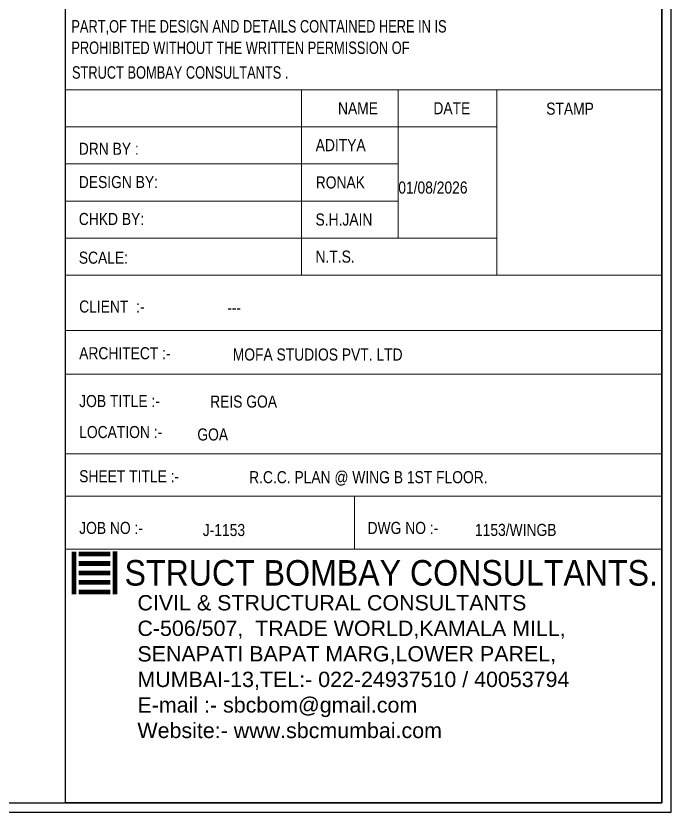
# Model space of a CAD drawing. Header units: millimetres. Extents: x 7675 to 3049577, y -133733 to 101877.
# Drawn here: x 3013089 to 3020127, y 69026 to 77582 of the extents above; entities that cross this region are included whole.
import ezdxf

# ---------------------------------------------------------------- set-up
doc = ezdxf.new("R2010")
doc.units = ezdxf.units.MM
doc.header["$LTSCALE"] = 600
doc.layers.add('D-sheet', color=42, linetype='Continuous', lineweight=13)
doc.layers.add('LOGO', color=43, linetype='Continuous', lineweight=30, true_color=0xcbb162)
doc.layers.add('SHEET', color=7, linetype='Continuous')
doc.styles.add('ARIAL', font='arial.ttf')
doc.styles.add('STYLE3', font='ARIALN.TTF')

# ---------------------------------------------------------------- blocks, each defined once
blk = doc.blocks.new('LOGO')
at = {"layer": 'LOGO', "lineweight": 50, "const_width": 0.4, "flags": 128}
for points in [[(-1082.043, -5338.397), (-1082.043, -5334.785)], [(-1081.643, -5334.992), (-1078.961, -5334.992)], [(-1078.561, -5338.409), (-1078.561, -5334.769)], [(-1081.643, -5335.792), (-1078.961, -5335.792)], [(-1081.643, -5336.592), (-1078.961, -5336.592)], [(-1081.643, -5337.392), (-1078.961, -5337.392)], [(-1081.643, -5338.192), (-1078.961, -5338.192)]]:
    blk.add_lwpolyline(points, dxfattribs=at)

msp = doc.modelspace()

# ---------------------------------------------------------------- linework, layer by layer
at = {"color": 5, "elevation": 0}
msp.add_lwpolyline([(3020126.8, 69025.5), (3020126.8, 98725.5), (2978126.8, 98725.5), (2978126.8, 69025.5)], close=True, dxfattribs=at)
at = {"color": 6, "elevation": 0}
msp.add_lwpolyline([(3020027.5, 69124.8), (3020027.5, 98626.2), (2978226.1, 98626.2), (2978226.1, 69124.8)], close=True, dxfattribs=at)
at = {"color": 0, "linetype": 'ByBlock', "elevation": 0}
msp.add_lwpolyline([(3013622.4, 98626.2), (3020027.5, 98626.2), (3020027.5, 69124.8), (3013622.4, 69124.8)], close=True, dxfattribs=at)
at = {"layer": 'D-sheet'}
for p, q in [((3013622.4, 76788.1, 0), (3020027.5, 76788.1, 0)), ((3013622.4, 76788.1, 0), (3020027.5, 76788.1, 0)), ((3016158.1, 76788.1, 0), (3016158.1, 74795.1, 0)), ((3017196.2, 76788.1, 0), (3017196.2, 75193.7, 0)), ((3018256.2, 76788.1, 0), (3018256.2, 74795.1, 0)), ((3018256.2, 76389.5, 0), (3013622.4, 76389.5, 0)), ((3013622.4, 76389.5, 0), (3018256.2, 76389.5, 0)), ((3017196.2, 75990.9, 0), (3013622.4, 75990.9, 0)), ((3017196.2, 75592.3, 0), (3013622.4, 75592.3, 0)), ((3018256.2, 75193.7, 0), (3013622.4, 75193.7, 0)), ((3013622.4, 74795.1, 0), (3020027.5, 74795.1, 0)), ((3013622.4, 74795.1, 0), (3020027.5, 74795.1, 0)), ((3013622.4, 74201.7, 0), (3020027.5, 74201.7, 0)), ((3013622.4, 73731.1, 0), (3020027.5, 73731.1, 0)), ((3013622.4, 72876, 0), (3020027.5, 72876, 0)), ((3013622.4, 72876, 0), (3020027.5, 72876, 0)), ((3013622.4, 72419.7, 0), (3020027.5, 72419.7, 0)), ((3016725.4, 72419.7, 0), (3016725.4, 71852.4, 0)), ((3013622.4, 71852.4, 0), (3020027.5, 71852.4, 0))]:
    msp.add_line(p, q, dxfattribs=at)

# ---------------------------------------------------------------- block references
at = {"layer": 'LOGO', "xscale": 127.1120553530548, "yscale": 127.1120553530548, "zscale": 127.1120553530548}
msp.add_blockref('LOGO', (3151252.2, 749940.5, 0), dxfattribs=at)

# ---------------------------------------------------------------- texts
at = {"color": 6, "style": 'ARIAL', "width": 0.9}
msp.add_text('STRUCT BOMBAY CONSULTANTS.', height=274.392, dxfattribs=at).set_placement((3014255.5, 71459.4, 0))
at = {"color": 7, "insert": (3014393.7, 71357.4, 0), "char_height": 164.635, "width": 5614.534, "attachment_point": 1, "style": 'ARIAL'}
msp.add_mtext('CIVIL & STRUCTURAL CONSULTANTS\\PC-506/507,  TRADE WORLD,KAMALA MILL,\\PSENAPATI BAPAT MARG,LOWER PAREL,\\PMUMBAI-13,TEL:- 022-24937510 / 40053794\\PE-mail :- sbcbom@gmail.com\\PWebsite:- www.sbcmumbai.com', dxfattribs=at)
at = {"layer": 'SHEET', "color": 4, "style": 'STYLE3', "width": 0.9}
for s, p in [('PART,OF THE DESIGN AND DETAILS CONTAINED HERE IN IS', (3013684, 77403.1, 0)), ('PROHIBITED WITHOUT THE WRITTEN PERMISSION OF', (3013684, 77172.7, 0)), ('STRUCT BOMBAY CONSULTANTS .', (3013690.6, 76907, 0))]:
    msp.add_text(s, height=133.554, dxfattribs=at).set_placement(p)
at = {"layer": 'SHEET', "style": 'STYLE3'}
for s, height, p in [('NAME', 129.71, (3016548.7, 76524.6, 0)), ('DATE', 129.71, (3017573.4, 76524.6, 0)), ('DRN BY :', 129.71, (3013764.3, 76088.8, 0)), ('DESIGN BY:', 129.71, (3013764.3, 75731.5, 0)), ('CHKD BY:', 129.71, (3013764.3, 75334.5, 0)), ('SCALE:', 129.71, (3013764.3, 74918.8, 0)), ('CLIENT  :-', 129.71, (3013768.1, 74393.5, 0)), ('ARCHITECT :-', 129.706, (3013768.1, 73892, 0)), ('JOB TITLE :-', 129.706, (3013768.1, 73377.9, 0)), ('LOCATION :-', 129.706, (3013768.1, 73045, 0)), ('SHEET TITLE :-', 129.706, (3013768.1, 72570, 0)), ('JOB NO :-', 129.71, (3013768.1, 72014.4, 0))]:
    msp.add_text(s, height=height, dxfattribs=at).set_placement(p)
at = {"layer": 'SHEET', "color": 4, "style": 'STYLE3'}
for s, height, p in [('STAMP', 129.71, (3018785.6, 76520.1, 0)), ('ADITYA', 129.71, (3016309, 76128, 0)), ('RONAK', 129.71, (3016309.7, 75727.3, 0)), ('01/08/2026', 129.71, (3017196.2, 75672.1, 0)), ('S.H.JAIN', 129.71, (3016307.2, 75328.7, 0)), ('N.T.S.', 129.71, (3016307.2, 74930.1, 0)), ('---', 129.71, (3015358.9, 74382.7, 0)), ('  MOFA STUDIOS PVT. LTD', 129.706, (3015335.2, 73877.9, 0)), ('REIS GOA', 129.71, (3015175.2, 73372, 0)), ('GOA', 129.71, (3015037.3, 73018.8, 0)), ('R.C.C. PLAN @ WING B 1ST FLOOR.', 129.706, (3015593.9, 72559.8, 0)), ('DWG NO :-', 129.71, (3016866.4, 72014.4, 0)), ('1153/WINGB', 129.71, (3018020.2, 71993.2, 0)), ('J-1153', 129.71, (3015096.1, 71992.1, 0))]:
    msp.add_text(s, height=height, dxfattribs=at).set_placement(p)

doc.saveas('drawing.dxf')
